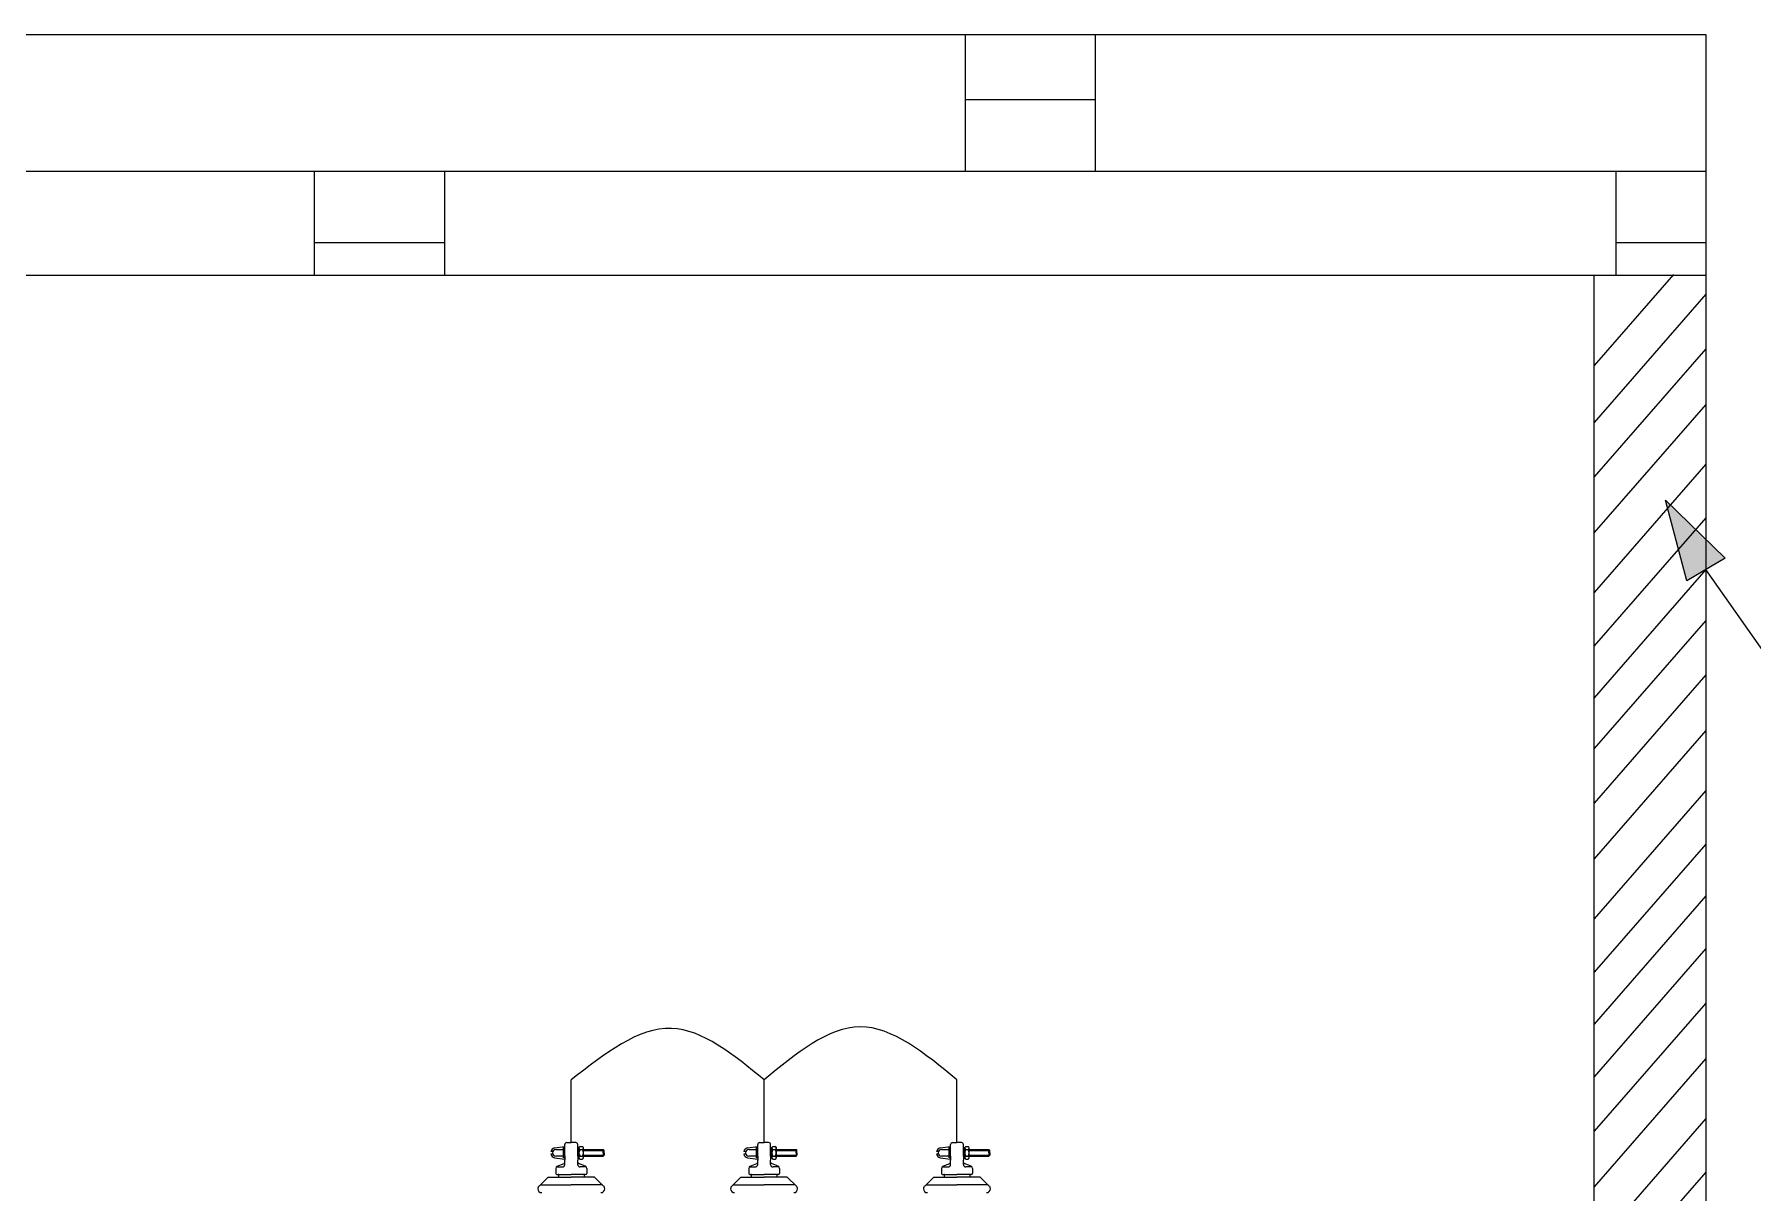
# Model space of a CAD drawing. Header units: millimetres. Extents: x 20 to 897, y 6 to 547.
# Drawn here: x 306.96 to 340.49, y 47.12 to 69.73 of the extents above; entities that cross this region are included whole.
import ezdxf

# ---------------------------------------------------------------- set-up
doc = ezdxf.new("R2010")
doc.units = ezdxf.units.MM
doc.layers.get('0').update_dxf_attribs({"color": 162})
doc.layers.add('CABLEADO', color=240, linetype='Continuous', lineweight=20)
doc.layers.add('MUROS', color=250, linetype='Continuous', lineweight=0)

# ---------------------------------------------------------------- blocks, each defined once
blk = doc.blocks.new('A$C52CC6504')
at = {"color": 150}
for p, q in [((0.3564, 1.4449), (0.3555, 1.4449)), ((0.3587, 1.4449), (0.3564, 1.4449)), ((0.3613, 1.4507), (0.3776, 1.453)), ((0.3633, 1.4479), (0.3776, 1.4479)), ((0.3756, 1.4347), (0.3756, 1.451)), ((0.3776, 1.451), (0.3756, 1.451)), ((0.3776, 1.4479), (0.3776, 1.456)), ((0.3776, 1.4479), (0.3776, 1.456)), ((0.3776, 1.4377), (0.3776, 1.4479)), ((0.3776, 1.4377), (0.3776, 1.4479)), ((0.3806, 1.4591), (0.3878, 1.4591)), ((0.3806, 1.4591), (0.3878, 1.4591)), ((0.3949, 1.4591), (0.3878, 1.4591)), ((0.3949, 1.4591), (0.3878, 1.4591)), ((0.3979, 1.4479), (0.3979, 1.456)), ((0.3979, 1.4479), (0.3979, 1.456)), ((0.3979, 1.451), (0.4, 1.451)), ((0.3979, 1.4377), (0.3979, 1.4479)), ((0.3979, 1.4377), (0.3979, 1.4479)), ((0.4, 1.4347), (0.4, 1.451)), ((0.4017, 1.453), (0.4054, 1.453)), ((0.4017, 1.4479), (0.4054, 1.4479)), ((0.4071, 1.4347), (0.4071, 1.451)), ((0.4071, 1.4479), (0.4382, 1.4479)), ((0.4071, 1.4465), (0.4396, 1.4465)), ((0.4382, 1.4428), (0.4382, 1.4479)), ((0.4382, 1.4479), (0.4396, 1.4465)), ((0.4382, 1.4428), (0.4382, 1.4377)), ((0.4396, 1.4428), (0.4396, 1.4465)), ((0.4396, 1.4428), (0.4396, 1.4392)), ((0.6616, 1.4449), (0.6606, 1.4449)), ((0.6639, 1.4449), (0.6616, 1.4449)), ((0.6664, 1.4507), (0.6828, 1.453)), ((0.6685, 1.4479), (0.6828, 1.4479)), ((0.6828, 1.451), (0.6807, 1.451)), ((0.6807, 1.4347), (0.6807, 1.451)), ((0.6828, 1.4479), (0.6828, 1.456)), ((0.6828, 1.4479), (0.6828, 1.456)), ((0.6828, 1.4377), (0.6828, 1.4479)), ((0.6828, 1.4377), (0.6828, 1.4479)), ((0.6858, 1.4591), (0.6929, 1.4591)), ((0.6858, 1.4591), (0.6929, 1.4591)), ((0.7001, 1.4591), (0.6929, 1.4591)), ((0.7001, 1.4591), (0.6929, 1.4591)), ((0.7031, 1.4479), (0.7031, 1.456)), ((0.7031, 1.4479), (0.7031, 1.456)), ((0.7031, 1.451), (0.7051, 1.451)), ((0.7031, 1.4377), (0.7031, 1.4479)), ((0.7031, 1.4377), (0.7031, 1.4479)), ((0.7051, 1.4347), (0.7051, 1.451)), ((0.7069, 1.453), (0.7105, 1.453)), ((0.7069, 1.4479), (0.7105, 1.4479)), ((0.7123, 1.4347), (0.7123, 1.451)), ((0.7123, 1.4479), (0.7434, 1.4479)), ((0.7123, 1.4465), (0.7448, 1.4465)), ((0.7434, 1.4479), (0.7448, 1.4465)), ((0.7434, 1.4428), (0.7434, 1.4479)), ((0.7434, 1.4428), (0.7434, 1.4377)), ((0.7448, 1.4428), (0.7448, 1.4465)), ((0.7448, 1.4428), (0.7448, 1.4392)), ((0.9668, 1.4449), (0.9658, 1.4449)), ((0.969, 1.4449), (0.9668, 1.4449)), ((0.9716, 1.4507), (0.9879, 1.453)), ((0.9737, 1.4479), (0.9879, 1.4479)), ((0.9859, 1.4347), (0.9859, 1.451)), ((0.9879, 1.451), (0.9859, 1.451)), ((0.9879, 1.4479), (0.9879, 1.456)), ((0.9879, 1.4479), (0.9879, 1.456)), ((0.9879, 1.4377), (0.9879, 1.4479)), ((0.9879, 1.4377), (0.9879, 1.4479)), ((0.991, 1.4591), (0.9981, 1.4591)), ((0.991, 1.4591), (0.9981, 1.4591)), ((1.0052, 1.4591), (0.9981, 1.4591)), ((1.0052, 1.4591), (0.9981, 1.4591)), ((1.0083, 1.4479), (1.0083, 1.456)), ((1.0083, 1.4479), (1.0083, 1.456)), ((1.0083, 1.451), (1.0103, 1.451)), ((1.0083, 1.4377), (1.0083, 1.4479)), ((1.0083, 1.4377), (1.0083, 1.4479)), ((1.0103, 1.4347), (1.0103, 1.451)), ((1.0121, 1.453), (1.0157, 1.453)), ((1.0121, 1.4479), (1.0157, 1.4479)), ((1.0174, 1.4347), (1.0174, 1.451)), ((1.0174, 1.4479), (1.0486, 1.4479)), ((1.0174, 1.4465), (1.05, 1.4465)), ((1.0486, 1.4428), (1.0486, 1.4479)), ((1.0486, 1.4479), (1.05, 1.4465)), ((1.0486, 1.4428), (1.0486, 1.4377)), ((1.05, 1.4428), (1.05, 1.4465)), ((1.05, 1.4428), (1.05, 1.4392)), ((0.3564, 1.4408), (0.3555, 1.4408)), ((0.3587, 1.4408), (0.3564, 1.4408)), ((0.3613, 1.435), (0.3776, 1.4326)), ((0.3776, 1.4377), (0.3633, 1.4377)), ((0.3633, 1.4181), (0.3633, 1.4099)), ((0.3641, 1.4204), (0.3735, 1.4204)), ((0.3654, 1.4216), (0.3763, 1.4259)), ((0.3776, 1.4347), (0.3756, 1.4347)), ((0.3776, 1.4377), (0.3776, 1.4309)), ((0.3776, 1.4377), (0.3776, 1.4309)), ((0.3776, 1.4278), (0.3776, 1.4309)), ((0.3776, 1.4245), (0.3776, 1.4278)), ((0.3979, 1.4377), (0.3979, 1.4309)), ((0.3979, 1.4347), (0.4, 1.4347)), ((0.3979, 1.4278), (0.3979, 1.4309)), ((0.3979, 1.4245), (0.3979, 1.4278)), ((0.4101, 1.4216), (0.3992, 1.4259)), ((0.4017, 1.4377), (0.4054, 1.4377)), ((0.4017, 1.4326), (0.4054, 1.4326)), ((0.4114, 1.4204), (0.402, 1.4204)), ((0.4071, 1.4392), (0.4396, 1.4392)), ((0.4071, 1.4377), (0.4382, 1.4377)), ((0.4122, 1.4181), (0.4122, 1.4099)), ((0.4382, 1.4377), (0.4396, 1.4392)), ((0.6616, 1.4408), (0.6606, 1.4408)), ((0.6639, 1.4408), (0.6616, 1.4408)), ((0.6664, 1.435), (0.6828, 1.4326)), ((0.6828, 1.4377), (0.6685, 1.4377)), ((0.6685, 1.4181), (0.6685, 1.4099)), ((0.6693, 1.4204), (0.6787, 1.4204)), ((0.6706, 1.4216), (0.6815, 1.4259)), ((0.6828, 1.4347), (0.6807, 1.4347)), ((0.6828, 1.4377), (0.6828, 1.4309)), ((0.6828, 1.4377), (0.6828, 1.4309)), ((0.6828, 1.4278), (0.6828, 1.4309)), ((0.6828, 1.4245), (0.6828, 1.4278)), ((0.7031, 1.4377), (0.7031, 1.4309)), ((0.7031, 1.4347), (0.7051, 1.4347)), ((0.7031, 1.4278), (0.7031, 1.4309)), ((0.7031, 1.4245), (0.7031, 1.4278)), ((0.7153, 1.4216), (0.7044, 1.4259)), ((0.7069, 1.4377), (0.7105, 1.4377)), ((0.7069, 1.4326), (0.7105, 1.4326)), ((0.7166, 1.4204), (0.7072, 1.4204)), ((0.7123, 1.4392), (0.7448, 1.4392)), ((0.7123, 1.4377), (0.7434, 1.4377)), ((0.7174, 1.4181), (0.7174, 1.4099)), ((0.7434, 1.4377), (0.7448, 1.4392)), ((0.9668, 1.4408), (0.9658, 1.4408)), ((0.969, 1.4408), (0.9668, 1.4408)), ((0.9716, 1.435), (0.9879, 1.4326)), ((0.9879, 1.4377), (0.9737, 1.4377)), ((0.9737, 1.4181), (0.9737, 1.4099)), ((0.9745, 1.4204), (0.9839, 1.4204)), ((0.9758, 1.4216), (0.9867, 1.4259)), ((0.9879, 1.4347), (0.9859, 1.4347)), ((0.9879, 1.4377), (0.9879, 1.4309)), ((0.9879, 1.4377), (0.9879, 1.4309)), ((0.9879, 1.4278), (0.9879, 1.4309)), ((0.9879, 1.4245), (0.9879, 1.4278)), ((1.0083, 1.4377), (1.0083, 1.4309)), ((1.0083, 1.4347), (1.0103, 1.4347)), ((1.0083, 1.4278), (1.0083, 1.4309)), ((1.0083, 1.4245), (1.0083, 1.4278)), ((1.0205, 1.4216), (1.0096, 1.4259)), ((1.0121, 1.4377), (1.0157, 1.4377)), ((1.0121, 1.4326), (1.0157, 1.4326)), ((1.0218, 1.4204), (1.0124, 1.4204)), ((1.0174, 1.4392), (1.05, 1.4392)), ((1.0174, 1.4377), (1.0486, 1.4377)), ((1.0225, 1.4181), (1.0225, 1.4099)), ((1.0486, 1.4377), (1.05, 1.4392)), ((0.3511, 1.4042), (0.3367, 1.3902)), ((0.3385, 1.392), (0.3878, 1.392)), ((0.3511, 1.4042), (0.3878, 1.4042)), ((0.365, 1.4082), (0.3878, 1.4082)), ((0.3674, 1.4082), (0.3674, 1.4042)), ((0.4105, 1.4082), (0.3878, 1.4082)), ((0.4244, 1.4042), (0.3878, 1.4042)), ((0.437, 1.392), (0.3878, 1.392)), ((0.4081, 1.4082), (0.4081, 1.4042)), ((0.4244, 1.4042), (0.4388, 1.3902)), ((0.6563, 1.4042), (0.6419, 1.3902)), ((0.6437, 1.392), (0.6929, 1.392)), ((0.6563, 1.4042), (0.6929, 1.4042)), ((0.6702, 1.4082), (0.6929, 1.4082)), ((0.6726, 1.4082), (0.6726, 1.4042)), ((0.7157, 1.4082), (0.6929, 1.4082)), ((0.7296, 1.4042), (0.6929, 1.4042)), ((0.7422, 1.392), (0.6929, 1.392)), ((0.7133, 1.4082), (0.7133, 1.4042)), ((0.7296, 1.4042), (0.744, 1.3902)), ((0.9615, 1.4042), (0.9471, 1.3902)), ((0.9489, 1.392), (0.9981, 1.392)), ((0.9615, 1.4042), (0.9981, 1.4042)), ((0.9753, 1.4082), (0.9981, 1.4082)), ((0.9778, 1.4082), (0.9778, 1.4042)), ((1.0209, 1.4082), (0.9981, 1.4082)), ((1.0347, 1.4042), (0.9981, 1.4042)), ((1.0474, 1.392), (0.9981, 1.392)), ((1.0185, 1.4082), (1.0185, 1.4042)), ((1.0347, 1.4042), (1.0492, 1.3902))]:
    blk.add_line(p, q, dxfattribs=at)
for centre, radius, start, end in [((0.3633, 1.4428), 0.00814, 104.8885, 165.5225), ((0.3633, 1.4428), 0.00509, 90, 270), ((0.3806, 1.456), 0.00305, 90, 180), ((0.3806, 1.456), 0.00305, 90, 180), ((0.3949, 1.456), 0.00305, 0, 90), ((0.3949, 1.456), 0.00305, 0, 90), ((0.4027, 1.4504), 0.00273, 111.5686, 248.4314), ((0.4083, 1.4428), 0.00834, 142.4439, 217.5561), ((0.4044, 1.4504), 0.00273, 291.5686, 68.4314), ((0.3987, 1.4428), 0.00834, 322.4439, 37.5561), ((0.6685, 1.4428), 0.00814, 104.8885, 165.5225), ((0.6685, 1.4428), 0.00509, 90, 270), ((0.6858, 1.456), 0.00305, 90, 180), ((0.6858, 1.456), 0.00305, 90, 180), ((0.7001, 1.456), 0.00305, 0, 90), ((0.7001, 1.456), 0.00305, 0, 90), ((0.7079, 1.4504), 0.00273, 111.5686, 248.4314), ((0.7135, 1.4428), 0.00834, 142.4439, 217.5561), ((0.7095, 1.4504), 0.00273, 291.5686, 68.4314), ((0.7039, 1.4428), 0.00834, 322.4439, 37.5561), ((0.9737, 1.4428), 0.00814, 104.8885, 165.5225), ((0.9737, 1.4428), 0.00509, 90, 270), ((0.991, 1.456), 0.00305, 90, 180), ((0.991, 1.456), 0.00305, 90, 180), ((1.0052, 1.456), 0.00305, 0, 90), ((1.0052, 1.456), 0.00305, 0, 90), ((1.0131, 1.4504), 0.00273, 111.5686, 248.4314), ((1.0187, 1.4428), 0.00834, 142.4439, 217.5561), ((1.0147, 1.4504), 0.00273, 291.5686, 68.4314), ((1.0091, 1.4428), 0.00834, 322.4439, 37.5561), ((0.3633, 1.4428), 0.00814, 194.4775, 255.1115), ((0.3674, 1.4181), 0.00407, 119.7449, 180), ((0.3735, 1.4245), 0.00407, 270, 0), ((0.3756, 1.4278), 0.00203, 291.5372, 0), ((0.4, 1.4278), 0.00203, 180, 248.4628), ((0.402, 1.4245), 0.00407, 180, 270), ((0.4027, 1.4352), 0.00273, 111.5686, 248.4314), ((0.4044, 1.4352), 0.00273, 291.5686, 68.4314), ((0.4081, 1.4181), 0.00407, 0, 60.2551), ((0.6685, 1.4428), 0.00814, 194.4775, 255.1115), ((0.6726, 1.4181), 0.00407, 119.7449, 180), ((0.6787, 1.4245), 0.00407, 270, 0), ((0.6807, 1.4278), 0.00203, 291.5372, 0), ((0.7051, 1.4278), 0.00203, 180, 248.4628), ((0.7072, 1.4245), 0.00407, 180, 270), ((0.7079, 1.4352), 0.00273, 111.5686, 248.4314), ((0.7095, 1.4352), 0.00273, 291.5686, 68.4314), ((0.7133, 1.4181), 0.00407, 0, 60.2551), ((0.9737, 1.4428), 0.00814, 194.4775, 255.1115), ((0.9778, 1.4181), 0.00407, 119.7449, 180), ((0.9839, 1.4245), 0.00407, 270, 0), ((0.9859, 1.4278), 0.00203, 291.5372, 0), ((1.0103, 1.4278), 0.00203, 180, 248.4628), ((1.0124, 1.4245), 0.00407, 180, 270), ((1.0131, 1.4352), 0.00273, 111.5686, 248.4314), ((1.0147, 1.4352), 0.00273, 291.5686, 68.4314), ((1.0185, 1.4181), 0.00407, 0, 60.2551), ((0.341, 1.3858), 0.0061, 134.0045, 180), ((0.365, 1.4099), 0.00163, 180, 270), ((0.4105, 1.4099), 0.00163, 270, 0), ((0.4346, 1.3858), 0.0061, 0, 45.9955), ((0.6461, 1.3858), 0.0061, 134.0045, 180), ((0.6702, 1.4099), 0.00163, 180, 270), ((0.7157, 1.4099), 0.00163, 270, 0), ((0.7397, 1.3858), 0.0061, 0, 45.9955), ((0.9513, 1.3858), 0.0061, 134.0045, 180), ((0.9753, 1.4099), 0.00163, 180, 270), ((1.0209, 1.4099), 0.00163, 270, 0), ((1.0449, 1.3858), 0.0061, 0, 45.9955), ((0.341, 1.3858), 0.0061, 180, 270), ((0.4346, 1.3858), 0.0061, 270, 0), ((0.6461, 1.3858), 0.0061, 180, 270), ((0.7397, 1.3858), 0.0061, 270, 0), ((0.9513, 1.3858), 0.0061, 180, 270), ((1.0449, 1.3858), 0.0061, 270, 0)]:
    blk.add_arc(centre, radius, start, end, dxfattribs=at)
for p in [(0.3674, 1.4082), (0.4081, 1.4082), (0.6726, 1.4082), (0.7133, 1.4082), (0.9778, 1.4082), (1.0185, 1.4082)]:
    blk.add_point(p, dxfattribs=at)

msp = doc.modelspace()

# ---------------------------------------------------------------- hatches: boundary and pattern name
at = {"layer": 'MUROS', "linetype": 'ByBlock', "lineweight": -2, "ltscale": 2}
h = msp.add_hatch(dxfattribs=at)
h.set_pattern_fill('BRSTONE', color=256)
h.paths.add_polyline_path([(339.576, 69.734), (222.916, 69.734), (222.917, 65.035), (339.576, 65.035)])
h = msp.add_hatch(color=256, dxfattribs=at)
h.dxf.hatch_style = 1
h.paths.add_polyline_path([(339.958, 59.508), (338.793, 60.641), (339.206, 59.07)])

# ---------------------------------------------------------------- linework, layer by layer
at = {"layer": 'CABLEADO', "ltscale": 2}
for p, q in [((317.438, 48.103), (317.438, 49.327)), ((321.202, 48.103), (321.202, 49.327)), ((324.965, 48.103), (324.965, 49.327))]:
    msp.add_line(p, q, dxfattribs=at)
for points in [[(321.202, 49.327), (319.392, 50.33), (317.438, 49.327)], [(324.965, 49.327), (323.073, 50.361), (321.202, 49.327)]]:
    msp.add_spline(points, degree=3, dxfattribs=at)
at = {"layer": 'MUROS', "linetype": 'ByBlock', "lineweight": -2, "ltscale": 2}
for p, q in [((222.916, 69.734), (339.576, 69.734)), ((339.576, 69.734), (339.576, 30.064)), ((222.917, 65.035), (339.576, 65.035)), ((337.401, 30.064), (337.401, 65.035)), ((339.206, 59.07), (338.793, 60.641)), ((338.793, 60.641), (339.958, 59.508)), ((339.958, 59.508), (339.206, 59.07)), ((343.455, 53.773), (339.576, 59.285))]:
    msp.add_line(p, q, dxfattribs=at)
at = {"layer": 'MUROS'}
for p, q in [((338.945, 65.046), (337.4, 63.27)), ((339.576, 64.66), (337.4, 62.16)), ((339.576, 63.598), (337.4, 61.098)), ((339.576, 62.512), (337.4, 60.011)), ((339.576, 61.341), (337.4, 58.841)), ((339.576, 60.298), (337.4, 57.797)), ((339.576, 59.285), (337.4, 56.784)), ((339.576, 58.291), (337.4, 55.791)), ((339.576, 57.229), (337.4, 54.729)), ((339.576, 56.143), (337.4, 53.642)), ((339.576, 54.972), (337.4, 52.472)), ((339.576, 53.929), (337.4, 51.428)), ((339.576, 52.916), (337.4, 50.415)), ((339.576, 51.888), (337.4, 49.388)), ((339.576, 50.826), (337.4, 48.326)), ((339.576, 49.74), (337.4, 47.239)), ((339.576, 48.569), (337.4, 46.069)), ((339.576, 47.526), (337.4, 45.025))]:
    msp.add_line(p, q, dxfattribs=at)

# ---------------------------------------------------------------- block references
at = {"xscale": 12.33102796542226, "yscale": 12.33102796542226, "zscale": 12.33102796542226}
msp.add_blockref('A$C52CC6504', (312.657, 30.111), dxfattribs=at)

doc.saveas('drawing.dxf')
